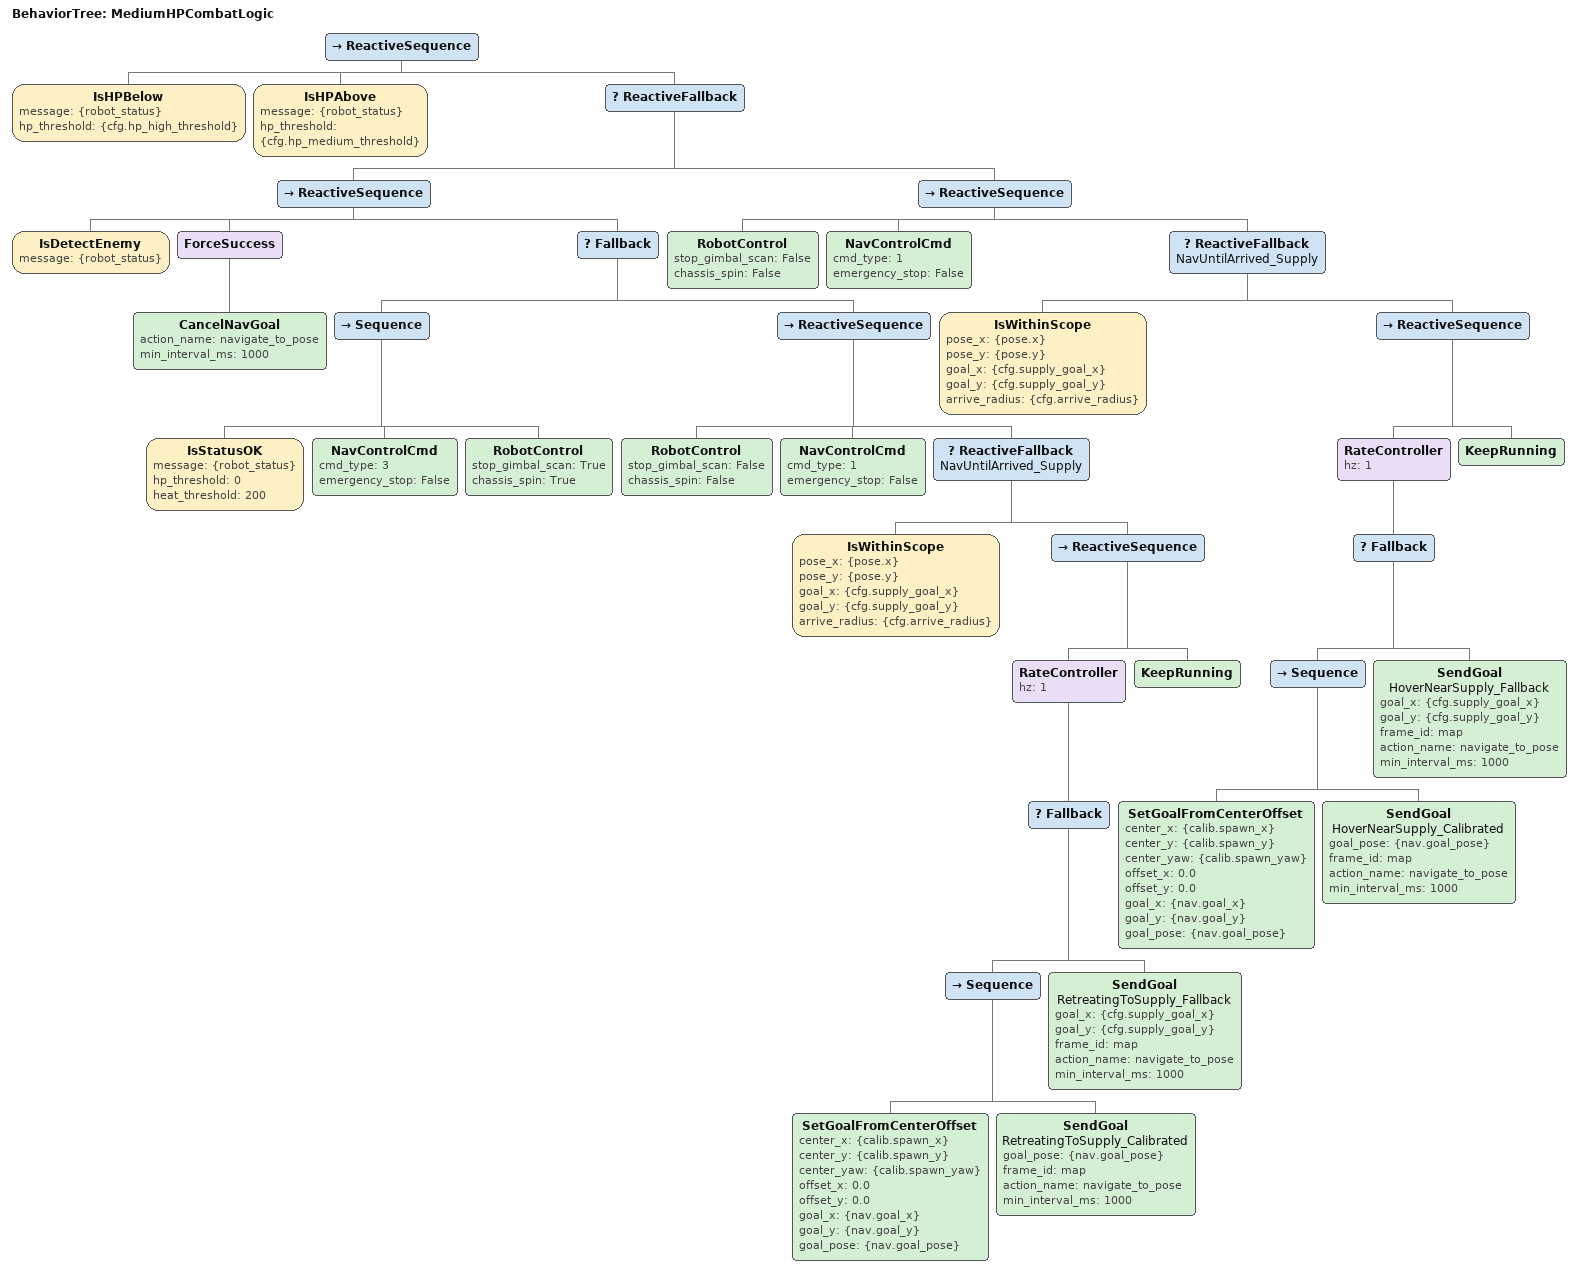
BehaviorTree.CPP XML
<root BTCPP_format="4">
  <BehaviorTree ID="MediumHPCombatLogic">
    <ReactiveSequence>
      <!-- 前置条件: cfg.hp_medium_threshold ≤ HP < cfg.hp_high_threshold -->
      <IsHPBelow message="{robot_status}" hp_threshold="{cfg.hp_high_threshold}"/>
      <IsHPAbove message="{robot_status}" hp_threshold="{cfg.hp_medium_threshold}"/>

      <ReactiveFallback>
        <!-- ══════════════════════════════════════════════════════════
             分支 A: 检测到敌人 → 中血量交战
             ══════════════════════════════════════════════════════════ -->
        <ReactiveSequence>
          <IsDetectEnemy message="{robot_status}"/>

          <!-- 检测到敌人后立即取消正在执行的Nav2导航目标 -->
          <ForceSuccess>
            <CancelNavGoal action_name="navigate_to_pose" min_interval_ms="1000"/>
          </ForceSuccess>

          <Fallback>
            <!-- A-1: 热量安全 → 停车射击，精度优先 + 小陀螺防护 -->
            <Sequence>
              <IsStatusOK message="{robot_status}"
                          hp_threshold="0"
                          heat_threshold="200"/>
              <NavControlCmd cmd_type="3" emergency_stop="False"/>
              <RobotControl stop_gimbal_scan="True"
                            chassis_spin="True"/>
            </Sequence>

            <!-- A-2: 热量过高 → 向补给区方向撤退闪避，边走边等冷却
                 中血量热量超限比高血量更危险，需要拉远距离 -->
            <ReactiveSequence>
              <RobotControl stop_gimbal_scan="False"
                            chassis_spin="False"/>
              <NavControlCmd cmd_type="1" emergency_stop="False"/>
              <ReactiveFallback name="NavUntilArrived_Supply">
                <IsWithinScope pose_x="{pose.x}" pose_y="{pose.y}" goal_x="{cfg.supply_goal_x}" goal_y="{cfg.supply_goal_y}" arrive_radius="{cfg.arrive_radius}"/>
                <ReactiveSequence>
                  <RateController hz="1">
                    <Fallback>
                      <Sequence>
                        <SetGoalFromCenterOffset center_x="{calib.spawn_x}"
                                                 center_y="{calib.spawn_y}"
                                                 center_yaw="{calib.spawn_yaw}"
                                                 offset_x="0.0"
                                                 offset_y="0.0"
                                                 goal_x="{nav.goal_x}"
                                                 goal_y="{nav.goal_y}"
                                                 goal_pose="{nav.goal_pose}"/>
                        <SendGoal name="RetreatingToSupply_Calibrated"
                                  goal_pose="{nav.goal_pose}"
                                  frame_id="map"
                                  action_name="navigate_to_pose" min_interval_ms="1000"/>
                      </Sequence>
                      <SendGoal name="RetreatingToSupply_Fallback"
                                goal_x="{cfg.supply_goal_x}"
                                goal_y="{cfg.supply_goal_y}"
                                frame_id="map"
                                action_name="navigate_to_pose" min_interval_ms="1000"/>
                    </Fallback>
                  </RateController>
                  <KeepRunning/>
                </ReactiveSequence>
              </ReactiveFallback>
            </ReactiveSequence>
          </Fallback>
        </ReactiveSequence>

        <ReactiveSequence>
          <RobotControl stop_gimbal_scan="False"
                        chassis_spin="False"/>
          <NavControlCmd cmd_type="1" emergency_stop="False"/>
          <ReactiveFallback name="NavUntilArrived_Supply">
            <IsWithinScope pose_x="{pose.x}" pose_y="{pose.y}" goal_x="{cfg.supply_goal_x}" goal_y="{cfg.supply_goal_y}" arrive_radius="{cfg.arrive_radius}"/>
            <ReactiveSequence>
              <RateController hz="1">
                <Fallback>
                  <Sequence>
                    <SetGoalFromCenterOffset center_x="{calib.spawn_x}"
                                             center_y="{calib.spawn_y}"
                                             center_yaw="{calib.spawn_yaw}"
                                             offset_x="0.0"
                                             offset_y="0.0"
                                             goal_x="{nav.goal_x}"
                                             goal_y="{nav.goal_y}"
                                             goal_pose="{nav.goal_pose}"/>
                    <SendGoal name="HoverNearSupply_Calibrated"
                              goal_pose="{nav.goal_pose}"
                              frame_id="map"
                              action_name="navigate_to_pose" min_interval_ms="1000"/>
                  </Sequence>
                  <SendGoal name="HoverNearSupply_Fallback"
                            goal_x="{cfg.supply_goal_x}"
                            goal_y="{cfg.supply_goal_y}"
                            frame_id="map"
                            action_name="navigate_to_pose" min_interval_ms="1000"/>
                </Fallback>
              </RateController>
              <KeepRunning/>
            </ReactiveSequence>
          </ReactiveFallback>
        </ReactiveSequence>

      </ReactiveFallback>
    </ReactiveSequence>
  </BehaviorTree>
</root>
